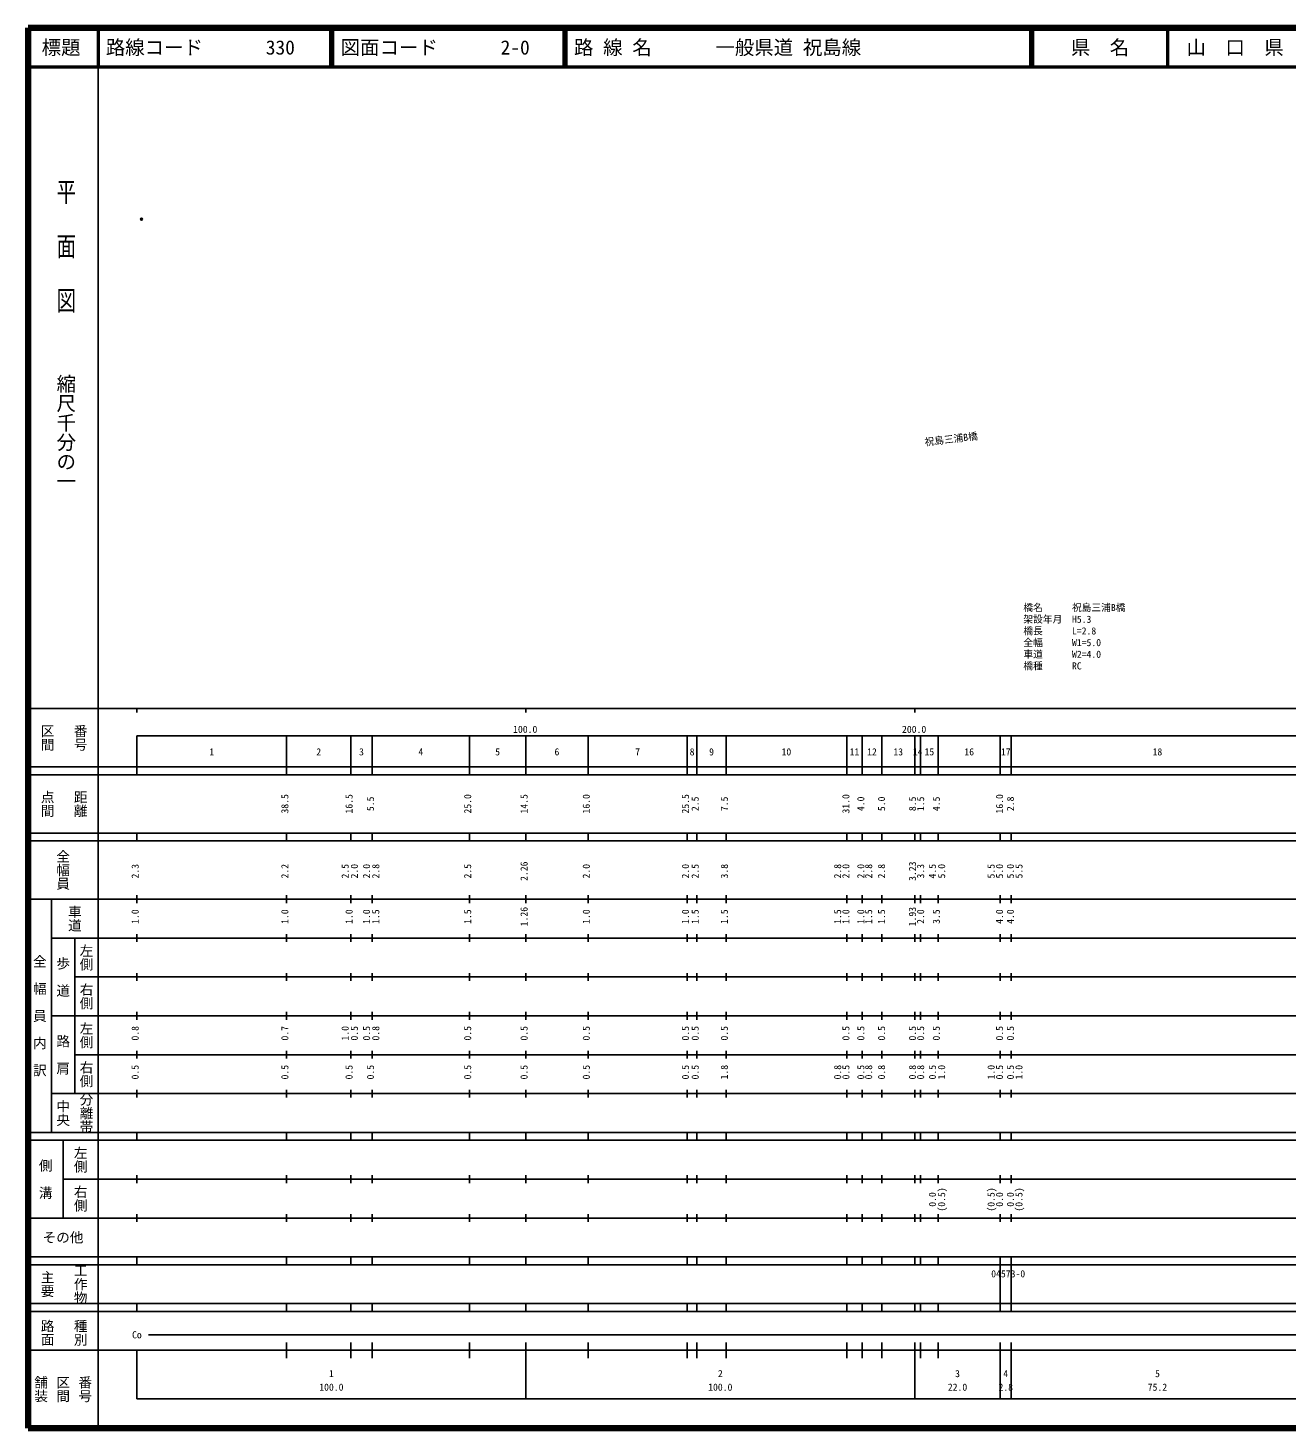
# Model space of a CAD drawing. Units: millimetres on the paper. Extents: x 40 to 680, y 20 to 380.
# Drawn here: x 40 to 363.7, y 20 to 380 of the extents above; entities that cross this region are included whole.
import ezdxf
from ezdxf.enums import TextEntityAlignment as Align

# ---------------------------------------------------------------- set-up
doc = ezdxf.new("R2010")
doc.units = ezdxf.units.MM
doc.header["$PDMODE"] = 32
doc.header["$PDSIZE"] = 0.5
for name, color, linetype in [('M-OTRS', 6, 'Continuous'), ('M-STR-HTXT', 7, 'Continuous'), ('M-STR-STR1', 1, 'Continuous'), ('M-TTL-TXT', 7, 'Continuous')]:
    doc.layers.add(name, color=color, linetype=linetype)
for name, color, linetype, lineweight in [('M-TTL', 2, 'Continuous', 140), ('M-TTL-BAND', 7, 'Continuous', 25), ('M-TTL-LINE', 7, 'Continuous', 50)]:
    doc.layers.add(name, color=color, linetype=linetype, lineweight=lineweight)
doc.styles.add('@ＭＳ ゴシック', font='')
doc.styles.add('ＭＳ ゴシック', font='')
doc.styles.get('@ＭＳ ゴシック').set_extended_font_data('@MS Gothic')
doc.styles.get('ＭＳ ゴシック').set_extended_font_data('MS Gothic')

msp = doc.modelspace()

# ---------------------------------------------------------------- linework, layer by layer
at = {"layer": 'M-OTRS'}
msp.add_point((69.179, 330.854), dxfattribs=at)
at = {"layer": 'M-TTL'}
for p, q in [((40, 380), (40, 20)), ((680, 380), (40, 380)), ((40, 20), (680, 20))]:
    msp.add_line(p, q, dxfattribs=at)
at = {"layer": 'M-TTL-BAND'}
for p, q in [((58, 370), (58, 20)), ((40, 205), (579, 205)), ((68, 205), (68, 204)), ((168, 205), (168, 204)), ((268, 205), (268, 204)), ((68, 198), (579, 198)), ((68, 198), (68, 188)), ((106.5, 188), (106.5, 198)), ((123, 188), (123, 198)), ((128.5, 188), (128.5, 198)), ((153.5, 188), (153.5, 198)), ((168, 188), (168, 198)), ((184, 188), (184, 198)), ((209.5, 188), (209.5, 198)), ((212, 188), (212, 198)), ((219.5, 188), (219.5, 198)), ((250.5, 188), (250.5, 198)), ((254.5, 188), (254.5, 198)), ((259.5, 188), (259.5, 198)), ((268, 188), (268, 198)), ((269.5, 188), (269.5, 198)), ((274, 188), (274, 198)), ((290, 188), (290, 198)), ((292.8, 188), (292.8, 198)), ((40, 190), (579, 190)), ((40, 188), (579, 188)), ((40, 173), (579, 173)), ((68, 171), (68, 173)), ((106.5, 171), (106.5, 173)), ((123, 171), (123, 173)), ((128.5, 171), (128.5, 173)), ((153.5, 171), (153.5, 173)), ((168, 171), (168, 173)), ((184, 171), (184, 173)), ((209.5, 171), (209.5, 173)), ((212, 171), (212, 173)), ((219.5, 171), (219.5, 173)), ((250.5, 171), (250.5, 173)), ((254.5, 171), (254.5, 173)), ((259.5, 171), (259.5, 173)), ((268, 171), (268, 173)), ((269.5, 171), (269.5, 173)), ((274, 171), (274, 173)), ((290, 171), (290, 173)), ((292.8, 171), (292.8, 173)), ((40, 171), (579, 171)), ((40, 156), (579, 156)), ((46, 96), (46, 156)), ((68, 155), (68, 157)), ((106.5, 155), (106.5, 157)), ((123, 155), (123, 157)), ((128.5, 155), (128.5, 157)), ((153.5, 155), (153.5, 157)), ((168, 155), (168, 157)), ((184, 155), (184, 157)), ((209.5, 155), (209.5, 157)), ((212, 155), (212, 157)), ((219.5, 155), (219.5, 157)), ((250.5, 155), (250.5, 157)), ((254.5, 155), (254.5, 157)), ((259.5, 155), (259.5, 157)), ((268, 155), (268, 157)), ((269.5, 155), (269.5, 157)), ((274, 155), (274, 157)), ((290, 155), (290, 157)), ((292.8, 155), (292.8, 157)), ((46, 146), (579, 146)), ((52, 146), (52, 106)), ((68, 145), (68, 147)), ((106.5, 145), (106.5, 147)), ((123, 145), (123, 147)), ((128.5, 145), (128.5, 147)), ((153.5, 145), (153.5, 147)), ((168, 145), (168, 147)), ((184, 145), (184, 147)), ((209.5, 145), (209.5, 147)), ((212, 145), (212, 147)), ((219.5, 145), (219.5, 147)), ((250.5, 145), (250.5, 147)), ((254.5, 145), (254.5, 147)), ((259.5, 145), (259.5, 147)), ((268, 145), (268, 147)), ((269.5, 145), (269.5, 147)), ((274, 145), (274, 147)), ((290, 145), (290, 147)), ((292.8, 145), (292.8, 147)), ((68, 135), (68, 137)), ((106.5, 135), (106.5, 137)), ((123, 135), (123, 137)), ((128.5, 135), (128.5, 137)), ((153.5, 135), (153.5, 137)), ((168, 135), (168, 137)), ((184, 135), (184, 137)), ((209.5, 135), (209.5, 137)), ((212, 135), (212, 137)), ((219.5, 135), (219.5, 137)), ((250.5, 135), (250.5, 137)), ((254.5, 135), (254.5, 137)), ((259.5, 135), (259.5, 137)), ((268, 135), (268, 137)), ((269.5, 135), (269.5, 137)), ((274, 135), (274, 137)), ((290, 135), (290, 137)), ((292.8, 135), (292.8, 137)), ((52, 136), (579, 136)), ((46, 126), (579, 126)), ((68, 125), (68, 127)), ((106.5, 125), (106.5, 127)), ((123, 125), (123, 127)), ((128.5, 125), (128.5, 127)), ((153.5, 125), (153.5, 127)), ((168, 125), (168, 127)), ((184, 125), (184, 127)), ((209.5, 125), (209.5, 127)), ((212, 125), (212, 127)), ((219.5, 125), (219.5, 127)), ((250.5, 125), (250.5, 127)), ((254.5, 125), (254.5, 127)), ((259.5, 125), (259.5, 127)), ((268, 125), (268, 127)), ((269.5, 125), (269.5, 127)), ((274, 125), (274, 127)), ((290, 125), (290, 127)), ((292.8, 125), (292.8, 127)), ((52, 116), (579, 116)), ((68, 115), (68, 117)), ((106.5, 115), (106.5, 117)), ((123, 115), (123, 117)), ((128.5, 115), (128.5, 117)), ((153.5, 115), (153.5, 117)), ((168, 115), (168, 117)), ((184, 115), (184, 117)), ((209.5, 115), (209.5, 117)), ((212, 115), (212, 117)), ((219.5, 115), (219.5, 117)), ((250.5, 115), (250.5, 117)), ((254.5, 115), (254.5, 117)), ((259.5, 115), (259.5, 117)), ((268, 115), (268, 117)), ((269.5, 115), (269.5, 117)), ((274, 115), (274, 117)), ((290, 115), (290, 117)), ((292.8, 115), (292.8, 117)), ((46, 106), (579, 106)), ((68, 105), (68, 107)), ((106.5, 105), (106.5, 107)), ((123, 105), (123, 107)), ((128.5, 105), (128.5, 107)), ((153.5, 105), (153.5, 107)), ((168, 105), (168, 107)), ((184, 105), (184, 107)), ((209.5, 105), (209.5, 107)), ((212, 105), (212, 107)), ((219.5, 105), (219.5, 107)), ((250.5, 105), (250.5, 107)), ((254.5, 105), (254.5, 107)), ((259.5, 105), (259.5, 107)), ((268, 105), (268, 107)), ((269.5, 105), (269.5, 107)), ((274, 105), (274, 107)), ((290, 105), (290, 107)), ((292.8, 105), (292.8, 107)), ((40, 96), (579, 96)), ((40, 94), (579, 94)), ((49, 94), (49, 74)), ((68, 94), (68, 96)), ((106.5, 94), (106.5, 96)), ((123, 94), (123, 96)), ((128.5, 94), (128.5, 96)), ((153.5, 94), (153.5, 96)), ((168, 94), (168, 96)), ((184, 94), (184, 96)), ((209.5, 94), (209.5, 96)), ((212, 94), (212, 96)), ((219.5, 94), (219.5, 96)), ((250.5, 94), (250.5, 96)), ((254.5, 94), (254.5, 96)), ((259.5, 94), (259.5, 96)), ((268, 94), (268, 96)), ((269.5, 94), (269.5, 96)), ((274, 94), (274, 96)), ((290, 94), (290, 96)), ((292.8, 94), (292.8, 96)), ((49, 84), (579, 84)), ((68, 83), (68, 85)), ((106.5, 83), (106.5, 85)), ((123, 83), (123, 85)), ((128.5, 83), (128.5, 85)), ((153.5, 83), (153.5, 85)), ((168, 83), (168, 85)), ((184, 83), (184, 85)), ((209.5, 83), (209.5, 85)), ((212, 83), (212, 85)), ((219.5, 83), (219.5, 85)), ((250.5, 83), (250.5, 85)), ((254.5, 83), (254.5, 85)), ((259.5, 83), (259.5, 85)), ((268, 83), (268, 85)), ((269.5, 83), (269.5, 85)), ((274, 83), (274, 85)), ((290, 83), (290, 85)), ((292.8, 83), (292.8, 85)), ((40, 74), (579, 74)), ((68, 73), (68, 75)), ((106.5, 73), (106.5, 75)), ((123, 73), (123, 75)), ((128.5, 73), (128.5, 75)), ((153.5, 73), (153.5, 75)), ((168, 73), (168, 75)), ((184, 73), (184, 75)), ((209.5, 73), (209.5, 75)), ((212, 73), (212, 75)), ((219.5, 73), (219.5, 75)), ((250.5, 73), (250.5, 75)), ((254.5, 73), (254.5, 75)), ((259.5, 73), (259.5, 75)), ((268, 73), (268, 75)), ((269.5, 73), (269.5, 75)), ((274, 73), (274, 75)), ((290, 73), (290, 75)), ((292.8, 73), (292.8, 75)), ((40, 64), (579, 64)), ((40, 62), (579, 62)), ((68, 62), (68, 64)), ((106.5, 62), (106.5, 64)), ((123, 62), (123, 64)), ((128.5, 62), (128.5, 64)), ((153.5, 62), (153.5, 64)), ((168, 62), (168, 64)), ((184, 62), (184, 64)), ((209.5, 62), (209.5, 64)), ((212, 62), (212, 64)), ((219.5, 62), (219.5, 64)), ((250.5, 62), (250.5, 64)), ((254.5, 62), (254.5, 64)), ((259.5, 62), (259.5, 64)), ((268, 62), (268, 64)), ((269.5, 62), (269.5, 64)), ((274, 62), (274, 64)), ((290, 62), (290, 64)), ((290, 52), (290, 62)), ((292.8, 62), (292.8, 64)), ((292.8, 52), (292.8, 62)), ((40, 52), (579, 52)), ((68, 50), (68, 52)), ((106.5, 50), (106.5, 52)), ((123, 50), (123, 52)), ((128.5, 50), (128.5, 52)), ((153.5, 50), (153.5, 52)), ((168, 50), (168, 52)), ((184, 50), (184, 52)), ((209.5, 50), (209.5, 52)), ((212, 50), (212, 52)), ((219.5, 50), (219.5, 52)), ((250.5, 50), (250.5, 52)), ((254.5, 50), (254.5, 52)), ((259.5, 50), (259.5, 52)), ((268, 50), (268, 52)), ((269.5, 50), (269.5, 52)), ((274, 50), (274, 52)), ((290, 50), (290, 52)), ((292.8, 50), (292.8, 52)), ((40, 50), (579, 50)), ((71, 44), (565, 44)), ((40, 40), (579, 40)), ((68, 40), (68, 27.5)), ((106.5, 38), (106.5, 42)), ((123, 38), (123, 42)), ((128.5, 38), (128.5, 42)), ((153.5, 38), (153.5, 42)), ((168, 27.5), (168, 42)), ((184, 38), (184, 42)), ((209.5, 38), (209.5, 42)), ((212, 38), (212, 42)), ((219.5, 38), (219.5, 42)), ((250.5, 38), (250.5, 42)), ((254.5, 38), (254.5, 42)), ((259.5, 38), (259.5, 42)), ((268, 27.5), (268, 42)), ((269.5, 38), (269.5, 42)), ((274, 38), (274, 42)), ((290, 38), (290, 42)), ((290, 27.5), (290, 42)), ((292.8, 38), (292.8, 42)), ((292.8, 27.5), (292.8, 42)), ((68, 27.5), (579, 27.5))]:
    msp.add_line(p, q, dxfattribs=at)
at = {"layer": 'M-TTL-LINE'}
for p, q in [((58, 380), (58, 370)), ((117.75, 380), (117.75, 370)), ((118.25, 380), (118.25, 370)), ((177.75, 380), (177.75, 370)), ((178.25, 380), (178.25, 370)), ((297.75, 380), (297.75, 370)), ((298.25, 380), (298.25, 370)), ((333, 380), (333, 370)), ((40, 370), (680, 370))]:
    msp.add_line(p, q, dxfattribs=at)

# ---------------------------------------------------------------- texts
at = {"layer": 'M-STR-HTXT', "style": 'ＭＳ ゴシック'}
for s, p in [('橋名\u3000\u3000\u3000祝島三浦B橋', (295.922, 229.5)), ('架設年月\u3000H5.3', (295.922, 226.5)), ('橋長\u3000\u3000\u3000L=2.8', (295.922, 223.5)), ('全幅\u3000\u3000\u3000W1=5.0', (295.922, 220.5)), ('車道\u3000\u3000\u3000W2=4.0', (295.922, 217.5)), ('橋種\u3000\u3000\u3000RC', (295.922, 214.5))]:
    msp.add_text(s, height=1.833, dxfattribs=at).set_placement(p, align=Align.BOTTOM_LEFT)
at = {"layer": 'M-STR-STR1', "style": 'ＭＳ ゴシック'}
msp.add_text('祝島三浦B橋', height=1.833, rotation=6.746, dxfattribs=at).set_placement((270.702, 272.043), align=Align.BOTTOM_LEFT)
at = {"layer": 'M-TTL-BAND', "style": '@ＭＳ ゴシック', "width": 1.4}
msp.add_text('平  面  図', height=3.666, rotation=270, dxfattribs=at).set_placement((49.777, 306.475), align=Align.MIDDLE_RIGHT)
at = {"layer": 'M-TTL-BAND', "style": '@ＭＳ ゴシック'}
msp.add_text('縮尺千分の一', height=3.666, rotation=270, dxfattribs=at).set_placement((49.777, 261.03), align=Align.MIDDLE_RIGHT)
for s, p in [('区間', (45, 197.5)), ('番号', (53.5, 197.5)), ('点間', (45, 180.5)), ('距離', (53.5, 180.5)), ('全幅員', (49, 163.5)), ('車道', (52, 151)), ('左側', (55, 141)), ('全\u3000幅\u3000員\u3000内\u3000訳', (43, 126)), ('歩\u3000道', (49, 136)), ('右側', (55, 131)), ('左側', (55, 121)), ('路\u3000肩', (49, 116)), ('右側', (55, 111)), ('分離帯', (55, 101)), ('中央', (49, 101)), ('左側', (53.5, 89)), ('側\u3000溝', (44.5, 84)), ('右側', (53.5, 79)), ('工作物', (53.5, 57)), ('主要', (45, 57)), ('路面', (45, 44.5)), ('種別', (53.5, 44.5)), ('舗装', (43.333, 30)), ('区間', (49, 30)), ('番号', (54.667, 30))]:
    msp.add_text(s, height=2.566, rotation=270, dxfattribs=at).set_placement(p, align=Align.MIDDLE_CENTER)
at = {"layer": 'M-TTL-BAND', "style": 'ＭＳ ゴシック'}
for s, p in [('100.0', (167.844, 198.195)), ('200.0', (267.844, 198.195)), ('1', (87.25, 192.405)), ('2', (114.75, 192.405)), ('3', (125.75, 192.405)), ('4', (141, 192.405)), ('5', (160.75, 192.405)), ('6', (176, 192.405)), ('7', (196.75, 192.405)), ('8', (210.75, 192.405)), ('9', (215.75, 192.405)), ('10', (235, 192.405)), ('11', (252.5, 192.405)), ('12', (257, 192.405)), ('13', (263.75, 192.405)), ('14', (268.75, 192.405)), ('15', (271.75, 192.405)), ('16', (282, 192.405)), ('17', (291.4, 192.405)), ('18', (330.4, 192.405)), ('Co', (68, 42.5)), ('1', (118, 32.523)), ('2', (218, 32.523)), ('3', (279, 32.523)), ('4', (291.4, 32.523)), ('5', (330.4, 32.523)), ('100.0', (118, 29.033)), ('100.0', (218, 29.033)), ('22.0', (279, 29.033)), ('2.8', (291.4, 29.033)), ('75.2', (330.4, 29.033))]:
    msp.add_text(s, height=1.833, dxfattribs=at).set_placement(p, align=Align.BOTTOM_CENTER)
for s, p in [('38.5', (107.5, 180.5)), ('16.5', (124, 180.5)), ('5.5', (129.5, 180.5)), ('25.0', (154.5, 180.5)), ('14.5', (169, 180.5)), ('16.0', (185, 180.5)), ('25.5', (210.5, 180.5)), ('2.5', (213, 180.5)), ('7.5', (220.5, 180.5)), ('31.0', (251.75, 180.5)), ('4.0', (255.589, 180.5)), ('5.0', (260.916, 180.5)), ('8.5', (268.857, 180.5)), ('1.5', (270.961, 180.5)), ('4.5', (275, 180.5)), ('16.0', (291.25, 180.5)), ('2.8', (294.05, 180.5)), ('2.3', (69, 163.174)), ('2.2', (107.5, 163.174)), ('2.5', (123, 163.174)), ('2.0', (125.37, 163.174)), ('2.0', (128.5, 163.174)), ('2.8', (130.87, 163.174)), ('2.5', (154.5, 163.174)), ('2.26', (169, 163.174)), ('2.0', (185, 163.174)), ('2.0', (210.5, 163.174)), ('2.5', (213, 163.174)), ('3.8', (220.5, 163.174)), ('2.8', (249.628, 163.174)), ('2.0', (251.75, 163.174)), ('2.0', (255.589, 163.174)), ('2.8', (257.601, 163.174)), ('2.8', (260.916, 163.174)), ('3.23', (268.857, 163.174)), ('3.3', (270.961, 163.174)), ('4.5', (274, 163.174)), ('5.0', (276.37, 163.174)), ('5.5', (289.095, 163.174)), ('5.0', (291.25, 163.174)), ('5.0', (294.05, 163.174)), ('5.5', (296.248, 163.174)), ('1.0', (69, 151.5)), ('1.0', (107.5, 151.5)), ('1.0', (124, 151.5)), ('1.0', (128.5, 151.5)), ('1.5', (130.87, 151.5)), ('1.5', (154.5, 151.5)), ('1.26', (169, 151.5)), ('1.0', (185, 151.5)), ('1.0', (210.5, 151.5)), ('1.5', (213, 151.5)), ('1.5', (220.5, 151.5)), ('1.5', (249.628, 151.5)), ('1.0', (251.75, 151.5)), ('1.0', (255.589, 151.5)), ('1.5', (257.601, 151.5)), ('1.5', (260.916, 151.5)), ('1.93', (268.857, 151.5)), ('2.0', (270.961, 151.5)), ('3.5', (275, 151.5)), ('4.0', (291.25, 151.5)), ('4.0', (294.05, 151.5)), ('0.8', (69, 121.5)), ('0.7', (107.5, 121.5)), ('1.0', (123, 121.5)), ('0.5', (125.37, 121.5)), ('0.5', (128.5, 121.5)), ('0.8', (130.87, 121.5)), ('0.5', (154.5, 121.5)), ('0.5', (169, 121.5)), ('0.5', (185, 121.5)), ('0.5', (210.5, 121.5)), ('0.5', (213, 121.5)), ('0.5', (220.5, 121.5)), ('0.5', (251.75, 121.5)), ('0.5', (255.589, 121.5)), ('0.5', (260.916, 121.5)), ('0.5', (268.857, 121.5)), ('0.5', (270.961, 121.5)), ('0.5', (275, 121.5)), ('0.5', (291.25, 121.5)), ('0.5', (294.05, 121.5)), ('0.5', (69, 111.5)), ('0.5', (107.5, 111.5)), ('0.5', (124, 111.5)), ('0.5', (129.5, 111.5)), ('0.5', (154.5, 111.5)), ('0.5', (169, 111.5)), ('0.5', (185, 111.5)), ('0.5', (210.5, 111.5)), ('0.5', (213, 111.5)), ('1.8', (220.5, 111.5)), ('0.8', (249.628, 111.5)), ('0.5', (251.75, 111.5)), ('0.5', (255.589, 111.5)), ('0.8', (257.601, 111.5)), ('0.8', (260.916, 111.5)), ('0.8', (268.857, 111.5)), ('0.8', (270.961, 111.5)), ('0.5', (274, 111.5)), ('1.0', (276.37, 111.5)), ('1.0', (289.095, 111.5)), ('0.5', (291.25, 111.5)), ('0.5', (294.05, 111.5)), ('1.0', (296.248, 111.5)), ('0.0', (274, 78.764)), ('(0.5)', (276.37, 78.764)), ('(0.5)', (289.095, 78.764)), ('0.0', (291.25, 78.764)), ('0.0', (294.05, 78.764)), ('(0.5)', (296.248, 78.764))]:
    msp.add_text(s, height=1.833, rotation=90, dxfattribs=at).set_placement(p, align=Align.BOTTOM_CENTER)
for s, height, p in [('その他', 2.566, (49, 69)), ('04573-0', 1.833, (292.025, 59.655))]:
    msp.add_text(s, height=height, dxfattribs=at).set_placement(p, align=Align.MIDDLE_CENTER)
at = {"layer": 'M-TTL-TXT', "style": 'ＭＳ ゴシック'}
for s, p in [('標題', (48.5, 375)), ('県\u3000名', (315.625, 375)), ('山\u3000口\u3000県', (350.375, 375))]:
    msp.add_text(s, height=3.666, dxfattribs=at).set_placement(p, align=Align.MIDDLE_CENTER)
for s, p in [('路線コード', (60, 375)), ('330', (101.142, 375)), ('図面コード', (120.38, 375)), ('2-0', (161.521, 375)), ('路 線 名', (180.38, 375)), ('一般県道 祝島線', (216.734, 375))]:
    msp.add_text(s, height=3.666, dxfattribs=at).set_placement(p, align=Align.MIDDLE_LEFT)

doc.saveas('drawing.dxf')
